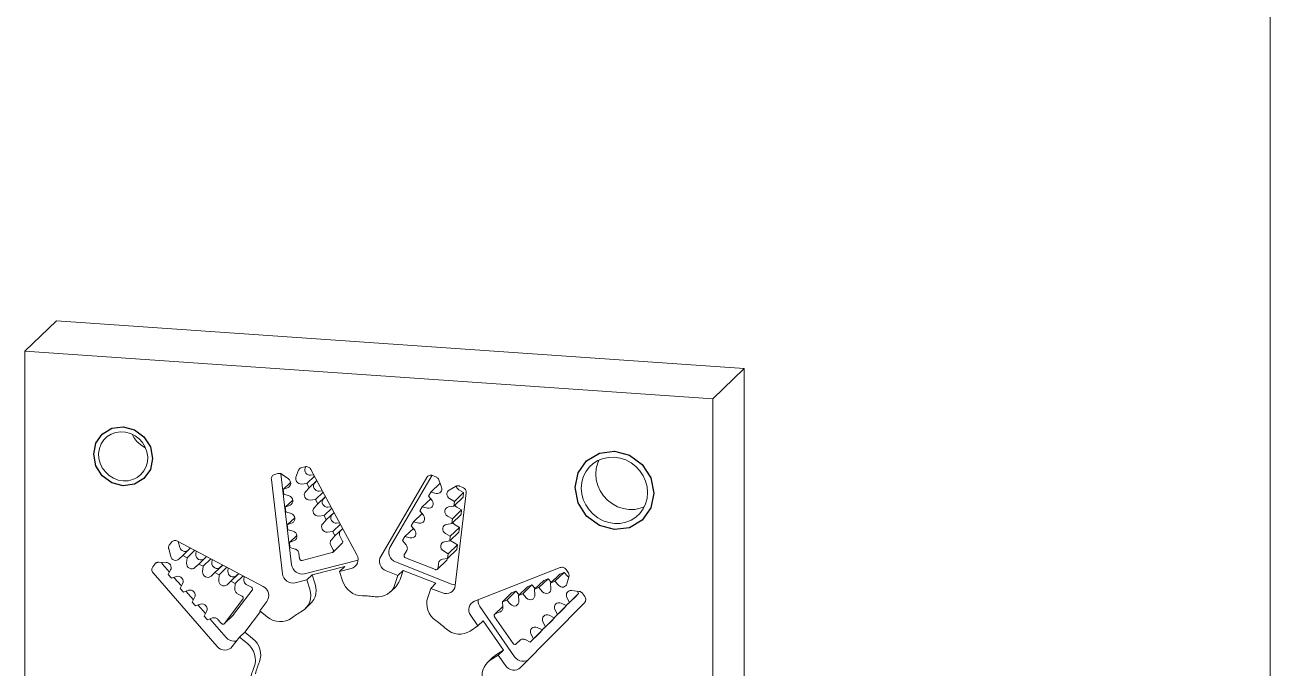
# Model space of a CAD drawing. Extents: x 12 to 198, y 12 to 285.
# Drawn here: x 136.8 to 198, y 180.8 to 212.5 of the extents above; entities that cross this region are included whole.
import ezdxf

# ---------------------------------------------------------------- set-up
doc = ezdxf.new("R2010")
doc.units = 0
doc.header["$MEASUREMENT"] = 0

msp = doc.modelspace()

# ---------------------------------------------------------------- linework, layer by layer
at = {"color": 7, "linetype": 'Continuous', "lineweight": 0}
msp.add_line((198, 285), (198, 12), dxfattribs=at)
at = {"color": 7, "linetype": 'Continuous', "lineweight": 15}
for p, q in [((136.793, 196.426), (138.346, 197.926)), ((172.153, 195.581), (138.346, 197.926)), ((170.6, 194.081), (136.793, 196.426)), ((136.793, 196.426), (136.793, 162.618)), ((170.6, 194.081), (172.153, 195.581)), ((172.153, 161.774), (172.153, 195.581)), ((170.6, 160.274), (170.6, 194.081)), ((149.072, 190.371), (149.233, 190.412)), ((149.379, 190.403), (149.904, 185.926)), ((149.44, 190.37), (149.75, 190.146)), ((150.117, 190.24), (150.249, 190.577)), ((150.4, 190.71), (150.561, 190.752)), ((150.602, 190.758), (150.57, 190.677)), ((150.846, 190.62), (153.108, 186.424)), ((149.451, 185.489), (148.907, 190.125)), ((149.487, 189.626), (149.855, 189.981)), ((150.646, 189.922), (150.382, 189.897)), ((150.646, 189.922), (151.025, 190.288)), ((150.76, 189.712), (150.646, 189.922)), ((150.76, 189.712), (151.138, 190.077)), ((150.835, 190.335), (150.992, 190.35)), ((151.142, 190.071), (151.038, 189.958)), ((154.285, 186.342), (156.548, 190.225)), ((156.805, 190.326), (154.738, 186.779)), ((156.747, 189.499), (157.2, 189.937)), ((156.833, 190.317), (156.994, 190.253)), ((157.145, 190.099), (157.276, 189.743)), ((157.2, 189.937), (157.205, 189.935)), ((157.644, 189.598), (157.954, 189.78)), ((158.161, 189.793), (158.321, 189.73)), ((149.726, 189.73), (149.487, 189.626)), ((149.487, 189.626), (149.514, 189.393)), ((149.514, 189.393), (149.775, 189.314)), ((150.585, 189.521), (150.76, 189.712)), ((151.071, 189.134), (150.807, 189.109)), ((151.071, 189.134), (151.45, 189.5)), ((151.185, 188.924), (151.071, 189.134)), ((151.185, 188.924), (151.563, 189.289)), ((151.26, 189.547), (151.416, 189.562)), ((151.566, 189.283), (151.463, 189.17)), ((156.322, 188.77), (156.74, 189.173)), ((156.747, 189.499), (156.634, 189.304)), ((156.634, 189.304), (156.808, 189.089)), ((157.011, 189.438), (156.747, 189.499)), ((157.907, 189.042), (157.668, 189.179)), ((157.879, 188.813), (158.332, 189.251)), ((157.907, 189.042), (158.36, 189.479)), ((158.486, 189.46), (157.942, 184.9)), ((158.12, 189.616), (158.36, 189.479)), ((158.36, 189.479), (158.332, 189.251)), ((149.589, 188.755), (149.957, 189.111)), ((149.828, 188.859), (149.589, 188.755)), ((149.589, 188.755), (149.616, 188.523)), ((149.616, 188.523), (149.877, 188.443)), ((151.01, 188.733), (151.185, 188.924)), ((151.496, 188.346), (151.875, 188.712)), ((151.685, 188.759), (151.841, 188.774)), ((156.322, 188.77), (156.209, 188.575)), ((156.209, 188.575), (156.384, 188.36)), ((156.587, 188.709), (156.322, 188.77)), ((157.619, 188.77), (157.879, 188.813)), ((157.804, 188.186), (158.257, 188.623)), ((157.879, 188.813), (157.907, 189.042)), ((158.018, 188.76), (158.257, 188.623)), ((158.257, 188.623), (158.23, 188.394)), ((149.691, 187.885), (150.059, 188.24)), ((149.93, 187.989), (149.691, 187.885)), ((151.496, 188.346), (151.232, 188.322)), ((151.435, 187.945), (151.609, 188.136)), ((151.609, 188.136), (151.496, 188.346)), ((151.609, 188.136), (151.988, 188.501)), ((151.991, 188.495), (151.888, 188.382)), ((151.921, 187.558), (152.299, 187.924)), ((152.109, 187.971), (152.266, 187.986)), ((155.897, 188.041), (155.784, 187.846)), ((155.897, 188.041), (156.315, 188.444)), ((156.162, 187.98), (155.897, 188.041)), ((157.517, 187.914), (157.777, 187.957)), ((157.804, 188.186), (157.565, 188.323)), ((157.777, 187.957), (158.23, 188.394)), ((157.777, 187.957), (157.804, 188.186)), ((149.691, 187.885), (149.718, 187.652)), ((149.718, 187.652), (149.979, 187.573)), ((149.793, 187.015), (150.161, 187.37)), ((151.921, 187.558), (151.656, 187.534)), ((151.859, 187.157), (152.034, 187.348)), ((152.034, 187.348), (151.921, 187.558)), ((152.034, 187.348), (152.413, 187.713)), ((152.285, 187.321), (152.406, 187.096)), ((152.416, 187.708), (152.312, 187.595)), ((155.473, 187.312), (155.359, 187.117)), ((155.473, 187.312), (155.89, 187.715)), ((155.737, 187.251), (155.473, 187.312)), ((155.784, 187.846), (155.959, 187.631)), ((157.702, 187.329), (157.463, 187.467)), ((157.675, 187.101), (158.128, 187.538)), ((157.675, 187.101), (157.702, 187.329)), ((157.702, 187.329), (158.155, 187.767)), ((157.916, 187.904), (158.155, 187.767)), ((158.155, 187.767), (158.128, 187.538)), ((143.958, 186.34), (143.861, 186.704)), ((143.898, 186.907), (143.998, 187.036)), ((144.294, 187.093), (148.499, 184.863)), ((144.332, 187.073), (144.411, 186.777)), ((144.551, 186.382), (144.935, 186.753)), ((144.816, 186.643), (144.934, 186.754)), ((150.032, 187.119), (149.793, 187.015)), ((149.793, 187.015), (149.821, 186.782)), ((149.821, 186.782), (150.081, 186.703)), ((151.953, 186.658), (151.832, 186.883)), ((151.938, 186.545), (152.391, 186.983)), ((155.359, 187.117), (155.534, 186.902)), ((157.414, 187.057), (157.675, 187.101)), ((157.573, 186.244), (158.026, 186.682)), ((157.6, 186.473), (158.053, 186.911)), ((157.814, 187.048), (158.053, 186.911)), ((158.053, 186.911), (158.026, 186.682)), ((144.551, 186.382), (144.363, 186.205)), ((144.762, 186.27), (144.551, 186.382)), ((144.74, 186.005), (144.762, 186.27)), ((144.762, 186.27), (145.146, 186.641)), ((145.207, 186.609), (145.193, 186.442)), ((145.341, 185.964), (145.725, 186.334)), ((145.552, 185.852), (145.936, 186.223)), ((145.605, 186.224), (145.723, 186.335)), ((145.996, 186.19), (145.982, 186.024)), ((150.266, 186.483), (150.295, 186.235)), ((150.421, 186.145), (151.898, 186.523)), ((150.533, 185.48), (153.169, 186.154)), ((155.562, 186.625), (155.441, 186.417)), ((155.495, 186.274), (156.973, 185.691)), ((157.072, 185.709), (157.525, 186.146)), ((157.312, 186.201), (157.573, 186.244)), ((157.6, 186.473), (157.361, 186.61)), ((157.556, 186.242), (157.551, 186.2)), ((157.573, 186.244), (157.6, 186.473)), ((143.078, 185.834), (143.177, 185.964)), ((146.239, 181.909), (143.096, 185.527)), ((143.361, 186.05), (143.731, 186.042)), ((143.549, 185.964), (143.897, 185.563)), ((143.957, 185.675), (143.835, 185.445)), ((145.341, 185.964), (145.152, 185.786)), ((145.552, 185.852), (145.341, 185.964)), ((145.53, 185.586), (145.552, 185.852)), ((146.13, 185.545), (145.942, 185.368)), ((146.13, 185.545), (146.514, 185.916)), ((146.341, 185.433), (146.13, 185.545)), ((146.341, 185.433), (146.725, 185.804)), ((146.395, 185.805), (146.513, 185.916)), ((146.786, 185.772), (146.772, 185.605)), ((146.92, 185.126), (147.304, 185.497)), ((147.184, 185.386), (147.302, 185.498)), ((152.521, 185.85), (150.913, 185.44)), ((152.521, 185.85), (152.262, 185.6)), ((152.836, 185.747), (152.262, 185.6)), ((152.41, 185.134), (152.262, 185.6)), ((155.132, 185.401), (154.557, 185.628)), ((155.01, 186.065), (157.766, 184.979)), ((155.39, 185.651), (155.132, 185.401)), ((155.39, 185.651), (155.242, 185.205)), ((156.998, 185.018), (155.39, 185.651)), ((157.099, 185.763), (157.128, 186.007)), ((158.894, 184.142), (163.099, 185.789)), ((162.631, 185.031), (163.084, 185.469)), ((162.842, 185.114), (163.295, 185.551)), ((163.084, 185.469), (163.295, 185.551)), ((163.295, 185.551), (163.484, 185.348)), ((163.396, 185.691), (163.495, 185.547)), ((143.835, 185.445), (143.992, 185.264)), ((143.992, 185.264), (144.239, 185.35)), ((144.119, 185.308), (144.488, 184.884)), ((144.547, 184.996), (144.425, 184.766)), ((146.319, 185.168), (146.341, 185.433)), ((146.92, 185.126), (146.731, 184.949)), ((147.131, 185.014), (146.92, 185.126)), ((147.108, 184.749), (147.131, 185.014)), ((147.131, 185.014), (147.515, 185.385)), ((147.575, 185.353), (147.561, 185.186)), ((147.701, 184.937), (147.926, 184.818)), ((150.654, 185.19), (150.08, 185.043)), ((150.913, 185.44), (150.654, 185.19)), ((150.654, 185.19), (150.802, 184.723)), ((150.913, 185.44), (151.061, 184.973)), ((154.759, 184.598), (155.018, 184.848)), ((155.132, 185.401), (154.983, 184.955)), ((156.998, 185.018), (156.739, 184.768)), ((161.052, 184.413), (161.505, 184.85)), ((161.263, 184.495), (161.716, 184.933)), ((161.505, 184.85), (161.716, 184.933)), ((161.716, 184.933), (161.879, 184.758)), ((161.842, 184.722), (162.295, 185.159)), ((162.053, 184.805), (162.506, 185.242)), ((162.295, 185.159), (162.506, 185.242)), ((162.506, 185.242), (162.668, 185.067)), ((162.842, 185.114), (162.631, 185.031)), ((162.631, 185.031), (162.653, 184.763)), ((163.031, 184.91), (162.842, 185.114)), ((163.533, 185.339), (163.435, 184.989)), ((163.484, 185.348), (163.525, 185.312)), ((144.425, 184.766), (144.582, 184.585)), ((144.582, 184.585), (144.829, 184.671)), ((144.709, 184.629), (145.078, 184.205)), ((145.137, 184.316), (145.015, 184.087)), ((146.598, 183.04), (147.511, 184.233)), ((147.964, 184.671), (147.051, 183.477)), ((147.473, 184.38), (147.248, 184.5)), ((156.591, 184.322), (156.739, 184.768)), ((157.313, 184.541), (156.739, 184.768)), ((160.263, 184.103), (160.716, 184.541)), ((160.474, 184.186), (160.927, 184.624)), ((160.716, 184.541), (160.927, 184.624)), ((160.927, 184.624), (161.089, 184.448)), ((161.263, 184.495), (161.052, 184.413)), ((161.052, 184.413), (161.074, 184.144)), ((161.452, 184.292), (161.263, 184.495)), ((162.053, 184.805), (161.842, 184.722)), ((161.842, 184.722), (161.864, 184.453)), ((162.241, 184.601), (162.053, 184.805)), ((163.401, 183.918), (163.854, 184.355)), ((163.559, 184.078), (163.436, 184.324)), ((163.559, 184.078), (164.012, 184.515)), ((163.663, 184.66), (164.032, 184.617)), ((164.012, 184.515), (163.854, 184.355)), ((163.957, 184.626), (164.012, 184.515)), ((164.216, 184.505), (164.315, 184.361)), ((145.015, 184.087), (145.172, 183.905)), ((145.172, 183.905), (145.419, 183.992)), ((145.299, 183.95), (145.668, 183.525)), ((145.727, 183.637), (145.605, 183.408)), ((148.375, 183.63), (147.598, 182.615)), ((148.687, 184.128), (148.333, 183.664)), ((148.721, 183.355), (148.333, 183.664)), ((150.579, 183.769), (150.837, 184.019)), ((159.159, 183.87), (160.862, 181.408)), ((160.282, 183.876), (159.891, 183.499)), ((160.474, 184.186), (160.263, 184.103)), ((160.263, 184.103), (160.285, 183.835)), ((160.662, 183.983), (160.474, 184.186)), ((164.297, 184.057), (161.155, 180.875)), ((162.811, 183.32), (163.264, 183.758)), ((162.969, 183.48), (162.846, 183.727)), ((162.969, 183.48), (163.422, 183.918)), ((163.154, 184.039), (163.401, 183.918)), ((163.422, 183.918), (163.264, 183.758)), ((163.401, 183.918), (163.559, 184.078)), ((163.415, 183.931), (163.422, 183.918)), ((145.605, 183.408), (145.763, 183.226)), ((145.763, 183.226), (146.01, 183.312)), ((145.889, 183.27), (146.692, 182.347)), ((146.28, 183.235), (146.449, 183.041)), ((146.589, 183.03), (147.042, 183.467)), ((147.051, 183.477), (147.042, 183.467)), ((159.061, 182.92), (158.706, 183.433)), ((159.32, 183.17), (159.061, 182.92)), ((160.313, 181.733), (159.32, 183.17)), ((159.882, 183.375), (160.796, 182.055)), ((160.145, 183.605), (159.92, 183.517)), ((162.221, 182.723), (162.674, 183.161)), ((162.379, 182.883), (162.256, 183.129)), ((162.379, 182.883), (162.832, 183.32)), ((162.564, 183.441), (162.811, 183.32)), ((162.832, 183.32), (162.674, 183.161)), ((162.811, 183.32), (162.969, 183.48)), ((162.825, 183.334), (162.832, 183.32)), ((147.598, 182.615), (147.339, 182.365)), ((147.598, 182.615), (147.986, 182.306)), ((159.061, 182.92), (158.673, 182.665)), ((161.631, 182.126), (162.084, 182.563)), ((161.789, 182.285), (161.666, 182.532)), ((161.789, 182.285), (162.241, 182.723)), ((161.974, 182.844), (162.221, 182.723)), ((162.241, 182.723), (162.084, 182.563)), ((162.221, 182.723), (162.379, 182.883)), ((162.235, 182.736), (162.241, 182.723)), ((147.339, 182.365), (146.984, 181.901)), ((147.339, 182.365), (147.727, 182.056)), ((160.943, 182.034), (161.157, 182.24)), ((160.945, 182.036), (161.113, 182.206)), ((161.384, 182.246), (161.631, 182.126)), ((161.631, 182.126), (161.789, 182.285)), ((159.798, 181.377), (159.539, 181.127)), ((159.666, 181.228), (160.054, 181.483)), ((159.925, 181.478), (160.313, 181.733)), ((160.313, 181.733), (160.054, 181.483)), ((160.409, 180.97), (160.054, 181.483))]:
    msp.add_line(p, q, dxfattribs=at)
at = {"color": 7, "linetype": 'Continuous', "flags": 128}
for points in [[(141.623, 189.812), (141.068, 189.961), (140.598, 190.308), (140.284, 190.8), (140.174, 191.362), (140.284, 191.909), (140.598, 192.357), (141.068, 192.638), (141.623, 192.71), (142.177, 192.561), (142.647, 192.215), (142.961, 191.723), (143.072, 191.161), (142.961, 190.614), (142.647, 190.166), (142.177, 189.884), (141.623, 189.812)], [(165.771, 187.655), (165.032, 187.853), (164.405, 188.315), (163.986, 188.971), (163.839, 189.721), (163.986, 190.45), (164.405, 191.047), (165.032, 191.423), (165.771, 191.518), (166.51, 191.32), (167.137, 190.858), (167.556, 190.202), (167.703, 189.453), (167.556, 188.723), (167.137, 188.126), (166.51, 187.75), (165.771, 187.655)]]:
    msp.add_lwpolyline(points, dxfattribs=at)
at = {"color": 7, "linetype": 'Continuous', "lineweight": 15, "flags": 128}
for points in [[(141.623, 190.054), (141.866, 190.062), (142.099, 190.119), (142.312, 190.222), (142.498, 190.369), (142.647, 190.551), (142.755, 190.763), (142.816, 190.996), (142.829, 191.239), (142.792, 191.483), (142.707, 191.718), (142.577, 191.934), (142.409, 192.123), (142.209, 192.276), (141.984, 192.388), (141.745, 192.454), (141.5, 192.471), (141.261, 192.438), (141.037, 192.358), (140.836, 192.232), (140.668, 192.067), (140.539, 191.868), (140.454, 191.645), (140.417, 191.406), (140.429, 191.161), (140.49, 190.92), (140.598, 190.694), (140.748, 190.49), (140.933, 190.318), (141.146, 190.185), (141.38, 190.095), (141.623, 190.054)], [(142.07, 192.351), (142.151, 192.194), (142.3, 191.99), (142.486, 191.818), (142.699, 191.685), (142.728, 191.671)], [(165.771, 187.957), (166.054, 187.962), (166.328, 188.016), (166.586, 188.118), (166.819, 188.265), (167.019, 188.452), (167.182, 188.674), (167.302, 188.923), (167.376, 189.192), (167.401, 189.474), (167.376, 189.758), (167.302, 190.038), (167.182, 190.304), (167.019, 190.548), (166.819, 190.763), (166.586, 190.942), (166.328, 191.08), (166.054, 191.172), (165.771, 191.217), (165.488, 191.211), (165.213, 191.157), (164.956, 191.055), (164.723, 190.908), (164.522, 190.721), (164.359, 190.499), (164.239, 190.25), (164.166, 189.981), (164.141, 189.7), (164.166, 189.415), (164.239, 189.135), (164.359, 188.869), (164.522, 188.625), (164.723, 188.411), (164.956, 188.231), (165.213, 188.094), (165.488, 188.001), (165.771, 187.957)], [(166.483, 188.644), (166.199, 188.688), (165.925, 188.781), (165.668, 188.919), (165.435, 189.098), (165.234, 189.313), (165.071, 189.557), (164.951, 189.823), (164.877, 190.102), (164.853, 190.387), (164.877, 190.668), (164.951, 190.938), (165.014, 191.083)], [(148.907, 190.125), (148.906, 190.166), (148.911, 190.207), (148.924, 190.245), (148.943, 190.281), (148.969, 190.312), (148.999, 190.338), (149.034, 190.358), (149.072, 190.371)], [(149.233, 190.412), (149.259, 190.417), (149.286, 190.419), (149.313, 190.418), (149.34, 190.415), (149.366, 190.408), (149.392, 190.398), (149.417, 190.385), (149.44, 190.37)], [(150.249, 190.577), (150.26, 190.601), (150.273, 190.623), (150.289, 190.644), (150.308, 190.662), (150.328, 190.678), (150.351, 190.692), (150.375, 190.702), (150.4, 190.71)], [(150.57, 190.677), (150.556, 190.617), (150.558, 190.554), (150.576, 190.492), (150.609, 190.436), (150.655, 190.39), (150.711, 190.356), (150.772, 190.337), (150.835, 190.335)], [(150.561, 190.752), (150.601, 190.758), (150.642, 190.758), (150.683, 190.75), (150.723, 190.735), (150.76, 190.715), (150.794, 190.688), (150.823, 190.656), (150.846, 190.62)], [(149.75, 190.146), (149.797, 190.101), (149.833, 190.047), (149.854, 189.986), (149.858, 189.922), (149.847, 189.861), (149.819, 189.807), (149.778, 189.762), (149.726, 189.73)], [(150.382, 189.897), (150.319, 189.9), (150.258, 189.919), (150.202, 189.952), (150.156, 189.999), (150.123, 190.055), (150.105, 190.116), (150.103, 190.179), (150.117, 190.24)], [(151.038, 189.958), (150.999, 189.899), (150.981, 189.829), (150.985, 189.755), (151.01, 189.685), (151.056, 189.624), (151.116, 189.578), (151.186, 189.551), (151.26, 189.547)], [(156.548, 190.225), (156.571, 190.257), (156.6, 190.285), (156.633, 190.307), (156.67, 190.323), (156.71, 190.332), (156.751, 190.334), (156.793, 190.329), (156.833, 190.317)], [(156.994, 190.253), (157.019, 190.242), (157.043, 190.228), (157.065, 190.211), (157.086, 190.192), (157.104, 190.171), (157.12, 190.148), (157.134, 190.124), (157.145, 190.099)], [(157.276, 189.743), (157.29, 189.681), (157.288, 189.618), (157.27, 189.559), (157.237, 189.508), (157.191, 189.468), (157.136, 189.442), (157.074, 189.431), (157.011, 189.438)], [(157.954, 189.78), (157.977, 189.792), (158.002, 189.801), (158.027, 189.807), (158.054, 189.81), (158.081, 189.81), (158.108, 189.808), (158.134, 189.802), (158.161, 189.793)], [(157.992, 189.797), (158, 189.765), (158.027, 189.706), (158.068, 189.656), (158.12, 189.616)], [(149.775, 189.314), (149.843, 189.281), (149.9, 189.231), (149.94, 189.166), (149.959, 189.094), (149.957, 189.021), (149.932, 188.953), (149.888, 188.898), (149.828, 188.859)], [(150.807, 189.109), (150.733, 189.114), (150.663, 189.14), (150.603, 189.186), (150.557, 189.247), (150.532, 189.318), (150.528, 189.391), (150.546, 189.461), (150.585, 189.521)], [(151.463, 189.17), (151.424, 189.111), (151.406, 189.041), (151.409, 188.967), (151.435, 188.897), (151.48, 188.836), (151.541, 188.79), (151.611, 188.764), (151.685, 188.759)], [(157.668, 189.179), (157.615, 189.218), (157.574, 189.269), (157.547, 189.327), (157.535, 189.39), (157.54, 189.453), (157.561, 189.511), (157.596, 189.56), (157.644, 189.598)], [(158.321, 189.73), (158.359, 189.711), (158.394, 189.686), (158.425, 189.656), (158.45, 189.621), (158.469, 189.583), (158.482, 189.543), (158.488, 189.502), (158.486, 189.46)], [(151.232, 188.322), (151.158, 188.326), (151.088, 188.352), (151.027, 188.398), (150.982, 188.459), (150.956, 188.53), (150.953, 188.603), (150.971, 188.673), (151.01, 188.733)], [(156.808, 189.089), (156.847, 189.024), (156.866, 188.952), (156.862, 188.879), (156.836, 188.812), (156.791, 188.757), (156.73, 188.72), (156.66, 188.703), (156.587, 188.709)], [(157.565, 188.323), (157.506, 188.37), (157.461, 188.431), (157.437, 188.502), (157.434, 188.576), (157.454, 188.645), (157.494, 188.704), (157.551, 188.747), (157.619, 188.77)], [(157.922, 188.854), (157.958, 188.807), (158.018, 188.76)], [(167.24, 188.778), (167.04, 188.704), (166.766, 188.649), (166.483, 188.644)], [(149.877, 188.443), (149.945, 188.411), (150.002, 188.36), (150.042, 188.296), (150.061, 188.224), (150.059, 188.151), (150.034, 188.083), (149.99, 188.027), (149.93, 187.989)], [(151.656, 187.534), (151.583, 187.538), (151.513, 187.564), (151.452, 187.61), (151.407, 187.671), (151.381, 187.742), (151.377, 187.815), (151.396, 187.885), (151.435, 187.945)], [(151.888, 188.382), (151.849, 188.323), (151.83, 188.253), (151.834, 188.179), (151.86, 188.109), (151.905, 188.048), (151.966, 188.002), (152.036, 187.976), (152.109, 187.971)], [(156.384, 188.36), (156.422, 188.295), (156.441, 188.223), (156.437, 188.15), (156.411, 188.083), (156.366, 188.028), (156.306, 187.991), (156.235, 187.974), (156.162, 187.98)], [(157.463, 187.467), (157.403, 187.513), (157.359, 187.575), (157.335, 187.646), (157.332, 187.72), (157.352, 187.789), (157.392, 187.848), (157.448, 187.891), (157.517, 187.914)], [(157.82, 187.998), (157.856, 187.951), (157.916, 187.904)], [(149.979, 187.573), (150.047, 187.541), (150.104, 187.49), (150.144, 187.426), (150.164, 187.353), (150.161, 187.28), (150.136, 187.213), (150.092, 187.157), (150.032, 187.119)], [(152.312, 187.595), (152.291, 187.566), (152.273, 187.535), (152.262, 187.501), (152.255, 187.465), (152.254, 187.428), (152.259, 187.391), (152.269, 187.355), (152.285, 187.321)], [(155.959, 187.631), (155.998, 187.566), (156.016, 187.494), (156.012, 187.421), (155.987, 187.354), (155.941, 187.299), (155.881, 187.261), (155.81, 187.245), (155.737, 187.251)], [(143.861, 186.704), (143.855, 186.73), (143.853, 186.757), (143.853, 186.784), (143.856, 186.811), (143.863, 186.837), (143.872, 186.861), (143.884, 186.885), (143.898, 186.907)], [(143.998, 187.036), (144.025, 187.066), (144.057, 187.09), (144.093, 187.108), (144.132, 187.119), (144.173, 187.123), (144.214, 187.12), (144.255, 187.11), (144.294, 187.093)], [(144.411, 186.777), (144.436, 186.717), (144.474, 186.665), (144.524, 186.623), (144.583, 186.595), (144.645, 186.583), (144.708, 186.587), (144.766, 186.607), (144.816, 186.643)], [(150.081, 186.703), (150.116, 186.689), (150.149, 186.67), (150.18, 186.647), (150.206, 186.62), (150.228, 186.589), (150.246, 186.555), (150.259, 186.52), (150.266, 186.483)], [(151.832, 186.883), (151.816, 186.918), (151.806, 186.954), (151.801, 186.991), (151.802, 187.028), (151.809, 187.063), (151.821, 187.097), (151.838, 187.129), (151.859, 187.157)], [(152.406, 187.096), (152.414, 187.076), (152.418, 187.055), (152.417, 187.033), (152.412, 187.013), (152.402, 186.995), (152.391, 186.983)], [(154.738, 186.779), (154.697, 186.684), (154.678, 186.581), (154.682, 186.474), (154.71, 186.369), (154.759, 186.272), (154.828, 186.186), (154.913, 186.116), (155.01, 186.065)], [(155.534, 186.902), (155.556, 186.871), (155.573, 186.837), (155.585, 186.801), (155.591, 186.765), (155.592, 186.728), (155.587, 186.692), (155.577, 186.657), (155.562, 186.625)], [(157.361, 186.61), (157.301, 186.657), (157.257, 186.719), (157.232, 186.79), (157.23, 186.863), (157.25, 186.933), (157.29, 186.992), (157.346, 187.035), (157.414, 187.057)], [(157.718, 187.142), (157.754, 187.095), (157.814, 187.048)], [(144.363, 186.205), (144.313, 186.17), (144.255, 186.15), (144.192, 186.145), (144.13, 186.158), (144.071, 186.186), (144.021, 186.227), (143.983, 186.28), (143.958, 186.34)], [(145.193, 186.442), (145.198, 186.369), (145.225, 186.299), (145.271, 186.238), (145.333, 186.194), (145.403, 186.168), (145.477, 186.165), (145.546, 186.184), (145.605, 186.224)], [(150.295, 186.235), (150.3, 186.214), (150.309, 186.194), (150.322, 186.176), (150.339, 186.162), (150.358, 186.151), (150.379, 186.144), (150.4, 186.143), (150.421, 186.145)], [(151.898, 186.523), (151.918, 186.531), (151.935, 186.542), (151.949, 186.557), (151.959, 186.576), (151.964, 186.596), (151.965, 186.617), (151.961, 186.638), (151.953, 186.658)], [(153.108, 186.424), (153.15, 186.323), (153.169, 186.217), (153.164, 186.11), (153.137, 186.01), (153.087, 185.919), (153.018, 185.842), (152.933, 185.784), (152.836, 185.747)], [(154.557, 185.628), (154.46, 185.678), (154.375, 185.748), (154.306, 185.834), (154.257, 185.932), (154.229, 186.037), (154.225, 186.143), (154.244, 186.247), (154.285, 186.342)], [(155.441, 186.417), (155.432, 186.398), (155.428, 186.377), (155.429, 186.356), (155.435, 186.335), (155.445, 186.315), (155.459, 186.298), (155.476, 186.284), (155.495, 186.274)], [(157.128, 186.007), (157.135, 186.043), (157.147, 186.077), (157.165, 186.108), (157.187, 186.135), (157.214, 186.159), (157.244, 186.178), (157.277, 186.192), (157.312, 186.201)], [(157.551, 186.2), (157.547, 186.18), (157.537, 186.161), (157.525, 186.146)], [(143.096, 185.527), (143.071, 185.561), (143.051, 185.599), (143.038, 185.64), (143.032, 185.681), (143.033, 185.722), (143.042, 185.762), (143.057, 185.8), (143.078, 185.834)], [(143.177, 185.964), (143.194, 185.984), (143.214, 186.001), (143.235, 186.016), (143.258, 186.029), (143.282, 186.039), (143.308, 186.045), (143.334, 186.049), (143.361, 186.05)], [(143.5, 186.047), (143.504, 186.037), (143.523, 185.999), (143.549, 185.964)], [(143.731, 186.042), (143.794, 186.033), (143.853, 186.007), (143.905, 185.968), (143.946, 185.917), (143.972, 185.858), (143.984, 185.795), (143.978, 185.733), (143.957, 185.675)], [(145.152, 185.786), (145.093, 185.747), (145.024, 185.728), (144.95, 185.731), (144.88, 185.756), (144.818, 185.801), (144.772, 185.861), (144.745, 185.931), (144.74, 186.005)], [(145.942, 185.368), (145.883, 185.328), (145.813, 185.309), (145.74, 185.312), (145.669, 185.337), (145.608, 185.382), (145.562, 185.442), (145.535, 185.513), (145.53, 185.586)], [(145.982, 186.024), (145.988, 185.95), (146.015, 185.88), (146.061, 185.82), (146.122, 185.775), (146.193, 185.75), (146.266, 185.746), (146.336, 185.766), (146.395, 185.805)], [(146.772, 185.605), (146.777, 185.531), (146.804, 185.461), (146.85, 185.401), (146.912, 185.356), (146.982, 185.331), (147.056, 185.328), (147.125, 185.347), (147.184, 185.386)], [(150.08, 185.043), (149.976, 185.028), (149.869, 185.038), (149.766, 185.07), (149.67, 185.124), (149.588, 185.196), (149.522, 185.284), (149.475, 185.384), (149.451, 185.489)], [(149.904, 185.926), (149.928, 185.821), (149.974, 185.722), (150.041, 185.634), (150.123, 185.561), (150.219, 185.507), (150.322, 185.475), (150.429, 185.466), (150.533, 185.48)], [(156.973, 185.691), (156.994, 185.685), (157.015, 185.684), (157.036, 185.688), (157.055, 185.696), (157.071, 185.708), (157.084, 185.724), (157.094, 185.742), (157.099, 185.763)], [(163.099, 185.789), (163.138, 185.8), (163.179, 185.805), (163.22, 185.802), (163.261, 185.792), (163.3, 185.776), (163.336, 185.753), (163.369, 185.724), (163.396, 185.691)], [(163.495, 185.547), (163.51, 185.524), (163.522, 185.499), (163.531, 185.473), (163.537, 185.446), (163.541, 185.419), (163.541, 185.392), (163.538, 185.365), (163.533, 185.339)], [(144.239, 185.35), (144.31, 185.363), (144.384, 185.354), (144.452, 185.323), (144.51, 185.273), (144.551, 185.209), (144.572, 185.137), (144.571, 185.064), (144.547, 184.996)], [(146.731, 184.949), (146.672, 184.909), (146.603, 184.89), (146.529, 184.893), (146.459, 184.919), (146.397, 184.963), (146.351, 185.024), (146.324, 185.094), (146.319, 185.168)], [(147.561, 185.186), (147.561, 185.15), (147.567, 185.113), (147.577, 185.077), (147.593, 185.043), (147.614, 185.011), (147.64, 184.982), (147.669, 184.958), (147.701, 184.937)], [(148.499, 184.863), (148.59, 184.802), (148.667, 184.723), (148.726, 184.63), (148.764, 184.528), (148.779, 184.422), (148.771, 184.316), (148.74, 184.216), (148.687, 184.128)], [(150.837, 184.019), (150.901, 184.087), (150.988, 184.213), (151.053, 184.353), (151.094, 184.502), (151.108, 184.659), (151.098, 184.817), (151.061, 184.973)], [(152.41, 185.134), (152.471, 184.984), (152.555, 184.844), (152.659, 184.719), (152.782, 184.61), (152.919, 184.522), (153.067, 184.457), (153.222, 184.416), (153.38, 184.401)], [(154.014, 184.357), (154.172, 184.35), (154.327, 184.37), (154.475, 184.415), (154.612, 184.484), (154.734, 184.575), (154.839, 184.686), (154.922, 184.814), (154.983, 184.955)], [(155.018, 184.848), (155.097, 184.936), (155.181, 185.064), (155.242, 185.205)], [(157.942, 184.9), (157.918, 184.798), (157.872, 184.705), (157.806, 184.626), (157.723, 184.565), (157.628, 184.525), (157.524, 184.507), (157.418, 184.512), (157.313, 184.541)], [(157.766, 184.979), (157.871, 184.95), (157.947, 184.944)], [(163.435, 184.989), (163.411, 184.932), (163.372, 184.885), (163.322, 184.851), (163.264, 184.831), (163.201, 184.827), (163.139, 184.84), (163.081, 184.868), (163.031, 184.91)], [(144.829, 184.671), (144.901, 184.684), (144.974, 184.674), (145.043, 184.643), (145.1, 184.594), (145.141, 184.53), (145.162, 184.458), (145.161, 184.384), (145.137, 184.316)], [(147.248, 184.5), (147.216, 184.52), (147.187, 184.545), (147.161, 184.573), (147.141, 184.605), (147.124, 184.639), (147.114, 184.675), (147.108, 184.712), (147.108, 184.749)], [(147.511, 184.233), (147.522, 184.251), (147.528, 184.271), (147.529, 184.292), (147.526, 184.313), (147.519, 184.334), (147.507, 184.352), (147.492, 184.368), (147.473, 184.38)], [(147.926, 184.818), (147.945, 184.806), (147.96, 184.79), (147.972, 184.771), (147.979, 184.751), (147.982, 184.73), (147.981, 184.708), (147.975, 184.689), (147.964, 184.671)], [(150.41, 183.642), (150.535, 183.729), (150.642, 183.837), (150.73, 183.963), (150.794, 184.103), (150.835, 184.252), (150.85, 184.409), (150.839, 184.567), (150.802, 184.723)], [(153.38, 184.401), (153.459, 184.399), (153.538, 184.396), (153.617, 184.392), (153.697, 184.387), (153.776, 184.381), (153.855, 184.374), (153.935, 184.366), (154.014, 184.357)], [(156.591, 184.322), (156.555, 184.17), (156.544, 184.014), (156.559, 183.855), (156.599, 183.7), (156.664, 183.551), (156.751, 183.414), (156.859, 183.291), (156.984, 183.186)], [(161.864, 184.453), (161.859, 184.381), (161.832, 184.314), (161.786, 184.26), (161.724, 184.224), (161.654, 184.209), (161.58, 184.216), (161.511, 184.244), (161.452, 184.292)], [(162.653, 184.763), (162.648, 184.69), (162.621, 184.623), (162.575, 184.569), (162.514, 184.533), (162.443, 184.518), (162.37, 184.525), (162.3, 184.553), (162.241, 184.601)], [(163.436, 184.324), (163.415, 184.385), (163.41, 184.448), (163.421, 184.509), (163.448, 184.565), (163.489, 184.61), (163.54, 184.642), (163.6, 184.659), (163.663, 184.66)], [(164.032, 184.617), (164.059, 184.612), (164.086, 184.605), (164.111, 184.594), (164.136, 184.581), (164.159, 184.565), (164.18, 184.547), (164.199, 184.527), (164.216, 184.505)], [(164.315, 184.361), (164.337, 184.324), (164.352, 184.285), (164.36, 184.243), (164.361, 184.202), (164.355, 184.161), (164.342, 184.123), (164.323, 184.088), (164.297, 184.057)], [(145.419, 183.992), (145.491, 184.005), (145.564, 183.995), (145.633, 183.964), (145.69, 183.914), (145.731, 183.85), (145.752, 183.779), (145.751, 183.705), (145.727, 183.637)], [(149.897, 183.304), (149.958, 183.349), (150.021, 183.394), (150.084, 183.437), (150.148, 183.48), (150.213, 183.522), (150.278, 183.563), (150.343, 183.602), (150.41, 183.642)], [(158.706, 183.433), (158.653, 183.529), (158.622, 183.633), (158.614, 183.74), (158.629, 183.844), (158.667, 183.941), (158.726, 184.025), (158.803, 184.094), (158.894, 184.142)], [(159.069, 184.211), (159.067, 184.177), (159.075, 184.07), (159.106, 183.966), (159.159, 183.87)], [(160.285, 183.835), (160.285, 183.798), (160.28, 183.762), (160.269, 183.728), (160.253, 183.696), (160.232, 183.667), (160.207, 183.642), (160.178, 183.621), (160.145, 183.605)], [(161.074, 184.144), (161.069, 184.071), (161.042, 184.005), (160.996, 183.951), (160.935, 183.915), (160.864, 183.899), (160.791, 183.906), (160.721, 183.935), (160.662, 183.983)], [(162.846, 183.727), (162.823, 183.798), (162.822, 183.872), (162.842, 183.941), (162.884, 183.999), (162.941, 184.04), (163.01, 184.062), (163.083, 184.061), (163.154, 184.039)], [(146.01, 183.312), (146.044, 183.322), (146.081, 183.325), (146.118, 183.323), (146.154, 183.316), (146.189, 183.303), (146.223, 183.285), (146.253, 183.262), (146.28, 183.235)], [(146.449, 183.041), (146.465, 183.026), (146.483, 183.015), (146.504, 183.007), (146.525, 183.005), (146.546, 183.007), (146.566, 183.014), (146.583, 183.025), (146.598, 183.04)], [(148.721, 183.355), (148.856, 183.263), (149.002, 183.194), (149.156, 183.149), (149.314, 183.13), (149.471, 183.136), (149.623, 183.168), (149.766, 183.224), (149.897, 183.304)], [(156.984, 183.186), (157.05, 183.137), (157.116, 183.088), (157.181, 183.038), (157.245, 182.988), (157.309, 182.936), (157.372, 182.884), (157.435, 182.831), (157.497, 182.777)], [(159.92, 183.517), (159.902, 183.507), (159.886, 183.494), (159.875, 183.477), (159.867, 183.458), (159.864, 183.437), (159.866, 183.415), (159.872, 183.395), (159.882, 183.375)], [(162.256, 183.129), (162.233, 183.201), (162.231, 183.274), (162.252, 183.343), (162.293, 183.401), (162.351, 183.443), (162.42, 183.464), (162.493, 183.464), (162.564, 183.441)], [(157.497, 182.777), (157.627, 182.679), (157.77, 182.603), (157.923, 182.55), (158.08, 182.522), (158.237, 182.52), (158.391, 182.543), (158.538, 182.592), (158.673, 182.665)], [(161.666, 182.532), (161.643, 182.603), (161.641, 182.677), (161.662, 182.746), (161.703, 182.804), (161.761, 182.845), (161.829, 182.867), (161.903, 182.866), (161.974, 182.844)], [(146.984, 181.901), (146.913, 181.828), (146.825, 181.773), (146.727, 181.739), (146.622, 181.728), (146.516, 181.741), (146.413, 181.777), (146.319, 181.834), (146.239, 181.909)], [(146.692, 182.347), (146.772, 182.271), (146.866, 182.214), (146.969, 182.179), (147.075, 182.166), (147.18, 182.176), (147.198, 182.181)], [(148.061, 180.905), (148.105, 181.054), (148.125, 181.209), (148.118, 181.367), (148.086, 181.524), (148.029, 181.675), (147.948, 181.817), (147.847, 181.945), (147.727, 182.056)], [(148.32, 181.155), (148.364, 181.304), (148.383, 181.459), (148.377, 181.617), (148.344, 181.774), (148.287, 181.925), (148.207, 182.067), (148.106, 182.195), (147.986, 182.306)], [(160.796, 182.055), (160.81, 182.038), (160.828, 182.025), (160.847, 182.015), (160.868, 182.01), (160.889, 182.01), (160.91, 182.014), (160.929, 182.023), (160.945, 182.036)], [(161.113, 182.206), (161.14, 182.229), (161.171, 182.248), (161.204, 182.261), (161.239, 182.27), (161.276, 182.272), (161.313, 182.269), (161.349, 182.26), (161.384, 182.246)], [(159.666, 181.228), (159.547, 181.134), (159.445, 181.02), (159.365, 180.889), (159.308, 180.746), (159.276, 180.594), (159.269, 180.436), (159.288, 180.278), (159.332, 180.124)], [(159.925, 181.478), (159.805, 181.384), (159.798, 181.377)], [(160.862, 181.408), (160.934, 181.324), (161.021, 181.257), (161.12, 181.21), (161.224, 181.184), (161.331, 181.183), (161.433, 181.204), (161.518, 181.242)], [(147.865, 180.316), (147.886, 180.391), (147.908, 180.465), (147.931, 180.54), (147.955, 180.614), (147.98, 180.687), (148.006, 180.76), (148.033, 180.833), (148.061, 180.905)], [(148.32, 181.155), (148.292, 181.083), (148.265, 181.01), (148.239, 180.937), (148.214, 180.864), (148.19, 180.79), (148.167, 180.715), (148.145, 180.641), (148.124, 180.566)], [(161.155, 180.875), (161.074, 180.81), (160.98, 180.767), (160.878, 180.745), (160.772, 180.747), (160.667, 180.772), (160.568, 180.819), (160.481, 180.887), (160.409, 180.97)]]:
    msp.add_lwpolyline(points, dxfattribs=at)

doc.saveas('drawing.dxf')
